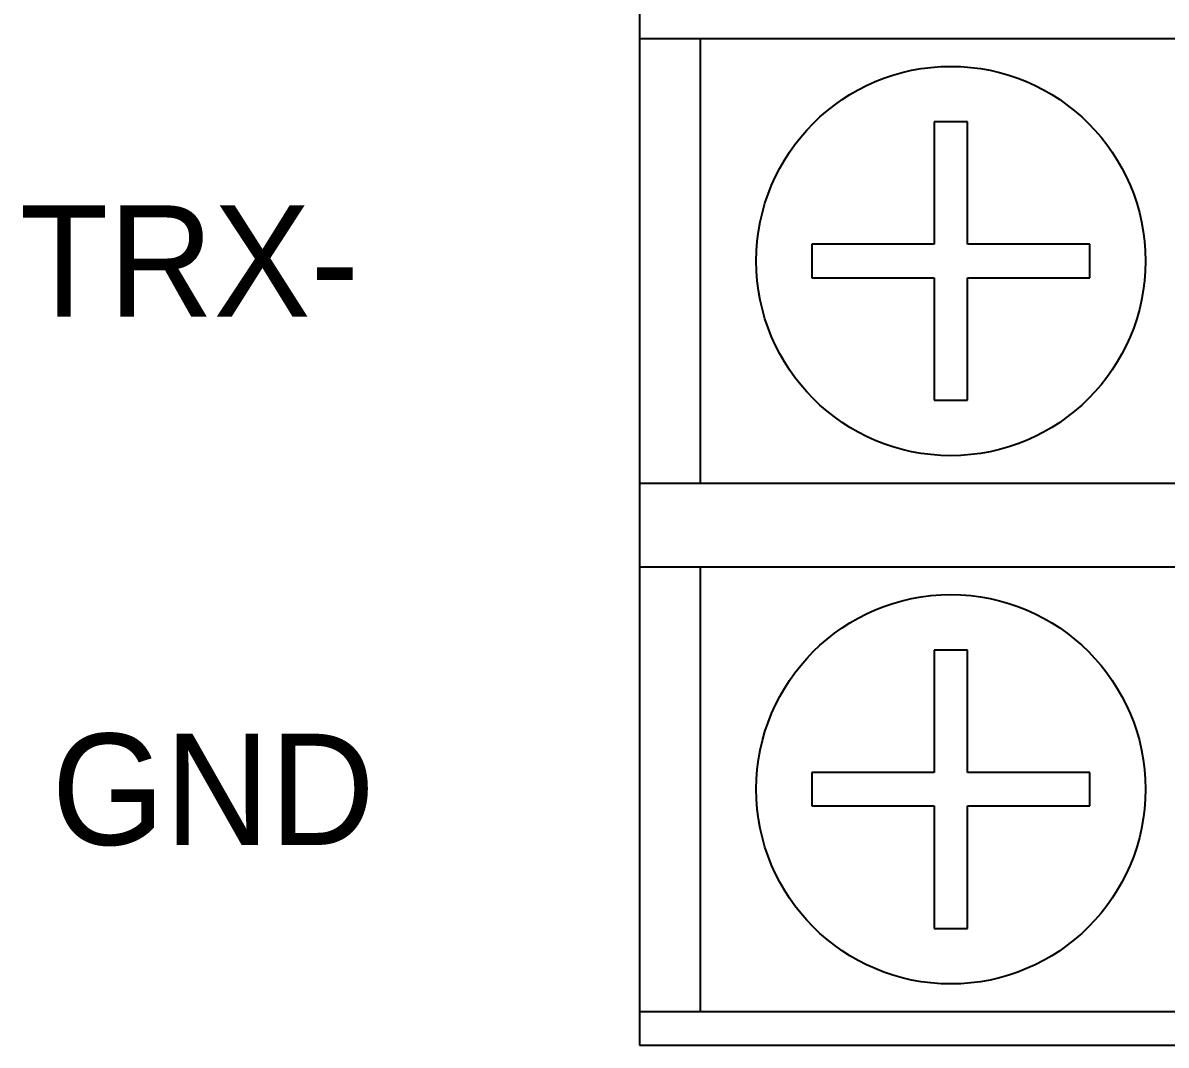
# Model space of a CAD drawing. Header units: millimetres. Extents: x 30232679 to 30326002, y -948068 to -920528.
# Drawn here: x 30316320.6 to 30316685.4, y -924793 to -924466.9 of the extents above; entities that cross this region are included whole.
import ezdxf

# ---------------------------------------------------------------- set-up
doc = ezdxf.new("R2010")
doc.units = ezdxf.units.MM
doc.header["$LTSCALE"] = 600
doc.header["$MEASUREMENT"] = 0
doc.layers.add('PARKING', color=7, linetype='CONTINUOUS')
doc.styles.add('돋움', font='Dotum.ttf')

msp = doc.modelspace()

# ---------------------------------------------------------------- linework, layer by layer
at = {"layer": 'PARKING', "linetype": 'Continuous'}
for p, q in [((30316517.33, -924292.69, 14196.36), (30316517.33, -924793, 14196.36)), ((30316517.33, -924471.88, 14196.36), (30316732.01, -924471.88, 14196.36)), ((30316536.85, -924613.81, 14196.36), (30316536.85, -924471.88, 14196.36)), ((30316611.36, -924498.49, 14196.36), (30316611.36, -924499.84, 14196.36)), ((30316611.58, -924498.49, 14196.36), (30316611.36, -924498.49, 14196.36)), ((30316611.81, -924498.49, 14196.36), (30316611.58, -924498.49, 14196.36)), ((30316612.03, -924498.49, 14196.36), (30316611.81, -924498.49, 14196.36)), ((30316612.25, -924498.49, 14196.36), (30316612.03, -924498.49, 14196.36)), ((30316612.47, -924498.49, 14196.36), (30316612.25, -924498.49, 14196.36)), ((30316612.69, -924498.49, 14196.36), (30316612.47, -924498.49, 14196.36)), ((30316612.92, -924498.49, 14196.36), (30316612.69, -924498.49, 14196.36)), ((30316613.14, -924498.49, 14196.36), (30316612.92, -924498.49, 14196.36)), ((30316613.36, -924498.49, 14196.36), (30316613.14, -924498.49, 14196.36)), ((30316613.58, -924498.49, 14196.36), (30316613.36, -924498.49, 14196.36)), ((30316613.8, -924498.49, 14196.36), (30316613.58, -924498.49, 14196.36)), ((30316614.02, -924498.49, 14196.36), (30316613.8, -924498.49, 14196.36)), ((30316614.25, -924498.49, 14196.36), (30316614.02, -924498.49, 14196.36)), ((30316614.47, -924498.49, 14196.36), (30316614.25, -924498.49, 14196.36)), ((30316614.69, -924498.49, 14196.36), (30316614.47, -924498.49, 14196.36)), ((30316614.91, -924498.49, 14196.36), (30316614.69, -924498.49, 14196.36)), ((30316615.13, -924498.49, 14196.36), (30316614.91, -924498.49, 14196.36)), ((30316615.35, -924498.49, 14196.36), (30316615.13, -924498.49, 14196.36)), ((30316615.58, -924498.49, 14196.36), (30316615.35, -924498.49, 14196.36)), ((30316615.8, -924498.49, 14196.36), (30316615.58, -924498.49, 14196.36)), ((30316616.02, -924498.49, 14196.36), (30316615.8, -924498.49, 14196.36)), ((30316616.24, -924498.49, 14196.36), (30316616.02, -924498.49, 14196.36)), ((30316616.46, -924498.49, 14196.36), (30316616.24, -924498.49, 14196.36)), ((30316616.69, -924498.49, 14196.36), (30316616.46, -924498.49, 14196.36)), ((30316616.91, -924498.49, 14196.36), (30316616.69, -924498.49, 14196.36)), ((30316617.13, -924498.49, 14196.36), (30316616.91, -924498.49, 14196.36)), ((30316617.35, -924498.49, 14196.36), (30316617.13, -924498.49, 14196.36)), ((30316617.57, -924498.49, 14196.36), (30316617.35, -924498.49, 14196.36)), ((30316617.8, -924498.49, 14196.36), (30316617.57, -924498.49, 14196.36)), ((30316618.02, -924498.49, 14196.36), (30316617.8, -924498.49, 14196.36)), ((30316618.24, -924498.49, 14196.36), (30316618.02, -924498.49, 14196.36)), ((30316618.46, -924498.49, 14196.36), (30316618.24, -924498.49, 14196.36)), ((30316618.68, -924498.49, 14196.36), (30316618.46, -924498.49, 14196.36)), ((30316618.9, -924498.49, 14196.36), (30316618.68, -924498.49, 14196.36)), ((30316619.13, -924498.49, 14196.36), (30316618.9, -924498.49, 14196.36)), ((30316619.35, -924498.49, 14196.36), (30316619.13, -924498.49, 14196.36)), ((30316619.57, -924498.49, 14196.36), (30316619.35, -924498.49, 14196.36)), ((30316619.79, -924498.49, 14196.36), (30316619.57, -924498.49, 14196.36)), ((30316620.01, -924498.49, 14196.36), (30316619.79, -924498.49, 14196.36)), ((30316620.23, -924498.49, 14196.36), (30316620.01, -924498.49, 14196.36)), ((30316620.46, -924498.49, 14196.36), (30316620.23, -924498.49, 14196.36)), ((30316620.68, -924498.49, 14196.36), (30316620.46, -924498.49, 14196.36)), ((30316620.9, -924498.49, 14196.36), (30316620.68, -924498.49, 14196.36)), ((30316621.12, -924498.49, 14196.36), (30316620.9, -924498.49, 14196.36)), ((30316621.34, -924498.49, 14196.36), (30316621.12, -924498.49, 14196.36)), ((30316621.57, -924498.49, 14196.36), (30316621.34, -924498.49, 14196.36)), ((30316621.79, -924498.49, 14196.36), (30316621.57, -924498.49, 14196.36)), ((30316622.01, -924498.49, 14196.36), (30316621.79, -924498.49, 14196.36)), ((30316622.01, -924499.79, 14196.36), (30316622.01, -924498.49, 14196.36)), ((30316611.36, -924499.84, 14196.36), (30316611.36, -924501.24, 14196.36)), ((30316611.36, -924501.24, 14196.36), (30316611.36, -924502.67, 14196.36)), ((30316611.36, -924502.67, 14196.36), (30316611.36, -924504.14, 14196.36)), ((30316622.01, -924501.13, 14196.36), (30316622.01, -924499.79, 14196.36)), ((30316622.01, -924502.5, 14196.36), (30316622.01, -924501.13, 14196.36)), ((30316622.01, -924503.92, 14196.36), (30316622.01, -924502.5, 14196.36)), ((30316611.36, -924504.14, 14196.36), (30316611.36, -924505.65, 14196.36)), ((30316611.36, -924505.65, 14196.36), (30316611.36, -924507.2, 14196.36)), ((30316622.01, -924505.37, 14196.36), (30316622.01, -924503.92, 14196.36)), ((30316622.01, -924506.84, 14196.36), (30316622.01, -924505.37, 14196.36)), ((30316611.36, -924507.2, 14196.36), (30316611.36, -924508.78, 14196.36)), ((30316611.36, -924508.78, 14196.36), (30316611.36, -924510.4, 14196.36)), ((30316622.01, -924508.35, 14196.36), (30316622.01, -924506.84, 14196.36)), ((30316622.01, -924509.89, 14196.36), (30316622.01, -924508.35, 14196.36)), ((30316622.01, -924511.46, 14196.36), (30316622.01, -924509.89, 14196.36)), ((30316611.36, -924510.4, 14196.36), (30316611.36, -924512.05, 14196.36)), ((30316611.36, -924512.05, 14196.36), (30316611.36, -924513.71, 14196.36)), ((30316611.36, -924513.71, 14196.36), (30316611.36, -924515.39, 14196.36)), ((30316622.01, -924513.05, 14196.36), (30316622.01, -924511.46, 14196.36)), ((30316622.01, -924514.67, 14196.36), (30316622.01, -924513.05, 14196.36)), ((30316611.36, -924515.39, 14196.36), (30316611.36, -924517.07, 14196.36)), ((30316611.36, -924517.07, 14196.36), (30316611.36, -924518.76, 14196.36)), ((30316622.01, -924516.31, 14196.36), (30316622.01, -924514.67, 14196.36)), ((30316622.01, -924517.98, 14196.36), (30316622.01, -924516.31, 14196.36)), ((30316611.36, -924518.76, 14196.36), (30316611.36, -924520.45, 14196.36)), ((30316611.36, -924520.45, 14196.36), (30316611.36, -924522.15, 14196.36)), ((30316622.01, -924519.67, 14196.36), (30316622.01, -924517.98, 14196.36)), ((30316622.01, -924521.38, 14196.36), (30316622.01, -924519.67, 14196.36)), ((30316611.36, -924522.15, 14196.36), (30316611.36, -924523.85, 14196.36)), ((30316611.36, -924523.85, 14196.36), (30316611.36, -924525.55, 14196.36)), ((30316622.01, -924523.12, 14196.36), (30316622.01, -924521.38, 14196.36)), ((30316622.01, -924524.88, 14196.36), (30316622.01, -924523.12, 14196.36)), ((30316622.01, -924526.65, 14196.36), (30316622.01, -924524.88, 14196.36)), ((30316611.36, -924525.55, 14196.36), (30316611.36, -924527.26, 14196.36)), ((30316611.36, -924527.26, 14196.36), (30316611.36, -924528.96, 14196.36)), ((30316622.01, -924528.45, 14196.36), (30316622.01, -924526.65, 14196.36)), ((30316622.01, -924530.26, 14196.36), (30316622.01, -924528.45, 14196.36)), ((30316611.36, -924528.96, 14196.36), (30316611.36, -924530.67, 14196.36)), ((30316611.36, -924530.67, 14196.36), (30316611.36, -924532.38, 14196.36)), ((30316622.01, -924532.07, 14196.36), (30316622.01, -924530.26, 14196.36)), ((30316622.01, -924533.89, 14196.36), (30316622.01, -924532.07, 14196.36)), ((30316611.36, -924532.38, 14196.36), (30316611.36, -924534.1, 14196.36)), ((30316611.36, -924534.1, 14196.36), (30316611.36, -924535.81, 14196.36)), ((30316611.36, -924535.81, 14196.36), (30316611.36, -924537.52, 14196.36)), ((30316622.01, -924535.7, 14196.36), (30316622.01, -924533.89, 14196.36)), ((30316622.01, -924537.52, 14196.36), (30316622.01, -924535.7, 14196.36)), ((30316573.63, -924537.52, 14196.36), (30316572.33, -924537.52, 14196.36)), ((30316572.33, -924537.52, 14196.36), (30316572.33, -924537.97, 14196.36)), ((30316572.33, -924537.97, 14196.36), (30316572.33, -924538.41, 14196.36)), ((30316572.33, -924538.41, 14196.36), (30316572.33, -924538.85, 14196.36)), ((30316572.33, -924538.85, 14196.36), (30316572.33, -924539.3, 14196.36)), ((30316572.33, -924539.3, 14196.36), (30316572.33, -924539.74, 14196.36)), ((30316574.97, -924537.52, 14196.36), (30316573.63, -924537.52, 14196.36)), ((30316576.34, -924537.52, 14196.36), (30316574.97, -924537.52, 14196.36)), ((30316577.76, -924537.52, 14196.36), (30316576.34, -924537.52, 14196.36)), ((30316579.21, -924537.52, 14196.36), (30316577.76, -924537.52, 14196.36)), ((30316580.68, -924537.52, 14196.36), (30316579.21, -924537.52, 14196.36)), ((30316582.19, -924537.52, 14196.36), (30316580.68, -924537.52, 14196.36)), ((30316583.73, -924537.52, 14196.36), (30316582.19, -924537.52, 14196.36)), ((30316585.3, -924537.52, 14196.36), (30316583.73, -924537.52, 14196.36)), ((30316586.89, -924537.52, 14196.36), (30316585.3, -924537.52, 14196.36)), ((30316588.51, -924537.52, 14196.36), (30316586.89, -924537.52, 14196.36)), ((30316590.15, -924537.52, 14196.36), (30316588.51, -924537.52, 14196.36)), ((30316591.82, -924537.52, 14196.36), (30316590.15, -924537.52, 14196.36)), ((30316593.51, -924537.52, 14196.36), (30316591.82, -924537.52, 14196.36)), ((30316595.23, -924537.52, 14196.36), (30316593.51, -924537.52, 14196.36)), ((30316596.96, -924537.52, 14196.36), (30316595.23, -924537.52, 14196.36)), ((30316598.72, -924537.52, 14196.36), (30316596.96, -924537.52, 14196.36)), ((30316600.49, -924537.52, 14196.36), (30316598.72, -924537.52, 14196.36)), ((30316602.29, -924537.52, 14196.36), (30316600.49, -924537.52, 14196.36)), ((30316604.1, -924537.52, 14196.36), (30316602.29, -924537.52, 14196.36)), ((30316605.91, -924537.52, 14196.36), (30316604.1, -924537.52, 14196.36)), ((30316607.73, -924537.52, 14196.36), (30316605.91, -924537.52, 14196.36)), ((30316609.54, -924537.52, 14196.36), (30316607.73, -924537.52, 14196.36)), ((30316611.36, -924537.52, 14196.36), (30316609.54, -924537.52, 14196.36)), ((30316623.72, -924537.52, 14196.36), (30316622.01, -924537.52, 14196.36)), ((30316625.44, -924537.52, 14196.36), (30316623.72, -924537.52, 14196.36)), ((30316627.15, -924537.52, 14196.36), (30316625.44, -924537.52, 14196.36)), ((30316628.86, -924537.52, 14196.36), (30316627.15, -924537.52, 14196.36)), ((30316630.57, -924537.52, 14196.36), (30316628.86, -924537.52, 14196.36)), ((30316632.27, -924537.52, 14196.36), (30316630.57, -924537.52, 14196.36)), ((30316633.98, -924537.52, 14196.36), (30316632.27, -924537.52, 14196.36)), ((30316635.68, -924537.52, 14196.36), (30316633.98, -924537.52, 14196.36)), ((30316637.38, -924537.52, 14196.36), (30316635.68, -924537.52, 14196.36)), ((30316639.08, -924537.52, 14196.36), (30316637.38, -924537.52, 14196.36)), ((30316640.77, -924537.52, 14196.36), (30316639.08, -924537.52, 14196.36)), ((30316642.46, -924537.52, 14196.36), (30316640.77, -924537.52, 14196.36)), ((30316644.15, -924537.52, 14196.36), (30316642.46, -924537.52, 14196.36)), ((30316645.82, -924537.52, 14196.36), (30316644.15, -924537.52, 14196.36)), ((30316647.48, -924537.52, 14196.36), (30316645.82, -924537.52, 14196.36)), ((30316649.13, -924537.52, 14196.36), (30316647.48, -924537.52, 14196.36)), ((30316650.75, -924537.52, 14196.36), (30316649.13, -924537.52, 14196.36)), ((30316652.33, -924537.52, 14196.36), (30316650.75, -924537.52, 14196.36)), ((30316653.88, -924537.52, 14196.36), (30316652.33, -924537.52, 14196.36)), ((30316655.39, -924537.52, 14196.36), (30316653.88, -924537.52, 14196.36)), ((30316656.86, -924537.52, 14196.36), (30316655.39, -924537.52, 14196.36)), ((30316658.3, -924537.52, 14196.36), (30316656.86, -924537.52, 14196.36)), ((30316659.69, -924537.52, 14196.36), (30316658.3, -924537.52, 14196.36)), ((30316661.04, -924537.52, 14196.36), (30316659.69, -924537.52, 14196.36)), ((30316661.04, -924537.97, 14196.36), (30316661.04, -924537.52, 14196.36)), ((30316661.04, -924538.41, 14196.36), (30316661.04, -924537.97, 14196.36)), ((30316661.04, -924538.85, 14196.36), (30316661.04, -924538.41, 14196.36)), ((30316661.04, -924539.3, 14196.36), (30316661.04, -924538.85, 14196.36)), ((30316661.04, -924539.74, 14196.36), (30316661.04, -924539.3, 14196.36)), ((30316572.33, -924539.74, 14196.36), (30316572.33, -924540.18, 14196.36)), ((30316572.33, -924540.18, 14196.36), (30316572.33, -924540.63, 14196.36)), ((30316572.33, -924540.63, 14196.36), (30316572.33, -924541.07, 14196.36)), ((30316572.33, -924541.07, 14196.36), (30316572.33, -924541.51, 14196.36)), ((30316572.33, -924541.51, 14196.36), (30316572.33, -924541.96, 14196.36)), ((30316572.33, -924541.96, 14196.36), (30316572.33, -924542.4, 14196.36)), ((30316572.33, -924542.4, 14196.36), (30316572.33, -924542.85, 14196.36)), ((30316572.33, -924542.85, 14196.36), (30316572.33, -924543.29, 14196.36)), ((30316661.04, -924540.18, 14196.36), (30316661.04, -924539.74, 14196.36)), ((30316661.04, -924540.63, 14196.36), (30316661.04, -924540.18, 14196.36)), ((30316661.04, -924541.07, 14196.36), (30316661.04, -924540.63, 14196.36)), ((30316661.04, -924541.51, 14196.36), (30316661.04, -924541.07, 14196.36)), ((30316661.04, -924541.96, 14196.36), (30316661.04, -924541.51, 14196.36)), ((30316661.04, -924542.4, 14196.36), (30316661.04, -924541.96, 14196.36)), ((30316661.04, -924542.85, 14196.36), (30316661.04, -924542.4, 14196.36)), ((30316661.04, -924543.29, 14196.36), (30316661.04, -924542.85, 14196.36)), ((30316572.33, -924543.29, 14196.36), (30316572.33, -924543.73, 14196.36)), ((30316572.33, -924543.73, 14196.36), (30316572.33, -924544.18, 14196.36)), ((30316572.33, -924544.18, 14196.36), (30316572.33, -924544.62, 14196.36)), ((30316572.33, -924544.62, 14196.36), (30316572.33, -924545.06, 14196.36)), ((30316572.33, -924545.06, 14196.36), (30316572.33, -924545.51, 14196.36)), ((30316572.33, -924545.51, 14196.36), (30316572.33, -924545.95, 14196.36)), ((30316572.33, -924545.95, 14196.36), (30316572.33, -924546.39, 14196.36)), ((30316572.33, -924546.39, 14196.36), (30316572.33, -924546.84, 14196.36)), ((30316572.33, -924546.84, 14196.36), (30316572.33, -924547.28, 14196.36)), ((30316661.04, -924543.73, 14196.36), (30316661.04, -924543.29, 14196.36)), ((30316661.04, -924544.18, 14196.36), (30316661.04, -924543.73, 14196.36)), ((30316661.04, -924544.62, 14196.36), (30316661.04, -924544.18, 14196.36)), ((30316661.04, -924545.06, 14196.36), (30316661.04, -924544.62, 14196.36)), ((30316661.04, -924545.51, 14196.36), (30316661.04, -924545.06, 14196.36)), ((30316661.04, -924545.95, 14196.36), (30316661.04, -924545.51, 14196.36)), ((30316661.04, -924546.39, 14196.36), (30316661.04, -924545.95, 14196.36)), ((30316661.04, -924546.84, 14196.36), (30316661.04, -924546.39, 14196.36)), ((30316661.04, -924547.28, 14196.36), (30316661.04, -924546.84, 14196.36)), ((30316572.33, -924547.28, 14196.36), (30316572.33, -924547.72, 14196.36)), ((30316572.33, -924547.72, 14196.36), (30316572.33, -924548.17, 14196.36)), ((30316572.33, -924548.17, 14196.36), (30316573.68, -924548.17, 14196.36)), ((30316573.68, -924548.17, 14196.36), (30316575.08, -924548.17, 14196.36)), ((30316575.08, -924548.17, 14196.36), (30316576.51, -924548.17, 14196.36)), ((30316576.51, -924548.17, 14196.36), (30316577.98, -924548.17, 14196.36)), ((30316577.98, -924548.17, 14196.36), (30316579.49, -924548.17, 14196.36)), ((30316579.49, -924548.17, 14196.36), (30316581.04, -924548.17, 14196.36)), ((30316581.04, -924548.17, 14196.36), (30316582.62, -924548.17, 14196.36)), ((30316582.62, -924548.17, 14196.36), (30316584.24, -924548.17, 14196.36)), ((30316584.24, -924548.17, 14196.36), (30316585.89, -924548.17, 14196.36)), ((30316585.89, -924548.17, 14196.36), (30316587.55, -924548.17, 14196.36)), ((30316587.55, -924548.17, 14196.36), (30316589.23, -924548.17, 14196.36)), ((30316589.23, -924548.17, 14196.36), (30316590.91, -924548.17, 14196.36)), ((30316590.91, -924548.17, 14196.36), (30316592.6, -924548.17, 14196.36)), ((30316592.6, -924548.17, 14196.36), (30316594.3, -924548.17, 14196.36)), ((30316594.3, -924548.17, 14196.36), (30316595.99, -924548.17, 14196.36)), ((30316595.99, -924548.17, 14196.36), (30316597.69, -924548.17, 14196.36)), ((30316597.69, -924548.17, 14196.36), (30316599.39, -924548.17, 14196.36)), ((30316599.39, -924548.17, 14196.36), (30316601.1, -924548.17, 14196.36)), ((30316601.1, -924548.17, 14196.36), (30316602.8, -924548.17, 14196.36)), ((30316602.8, -924548.17, 14196.36), (30316604.51, -924548.17, 14196.36)), ((30316604.51, -924548.17, 14196.36), (30316606.22, -924548.17, 14196.36)), ((30316606.22, -924548.17, 14196.36), (30316607.94, -924548.17, 14196.36)), ((30316607.94, -924548.17, 14196.36), (30316609.65, -924548.17, 14196.36)), ((30316609.65, -924548.17, 14196.36), (30316611.36, -924548.17, 14196.36)), ((30316611.36, -924548.17, 14196.36), (30316611.36, -924549.99, 14196.36)), ((30316611.36, -924549.99, 14196.36), (30316611.36, -924551.8, 14196.36)), ((30316622.01, -924548.17, 14196.36), (30316623.83, -924548.17, 14196.36)), ((30316622.01, -924549.88, 14196.36), (30316622.01, -924548.17, 14196.36)), ((30316622.01, -924551.6, 14196.36), (30316622.01, -924549.88, 14196.36)), ((30316623.83, -924548.17, 14196.36), (30316625.64, -924548.17, 14196.36)), ((30316625.64, -924548.17, 14196.36), (30316627.46, -924548.17, 14196.36)), ((30316627.46, -924548.17, 14196.36), (30316629.28, -924548.17, 14196.36)), ((30316629.28, -924548.17, 14196.36), (30316631.09, -924548.17, 14196.36)), ((30316631.09, -924548.17, 14196.36), (30316632.88, -924548.17, 14196.36)), ((30316632.88, -924548.17, 14196.36), (30316634.66, -924548.17, 14196.36)), ((30316634.66, -924548.17, 14196.36), (30316636.41, -924548.17, 14196.36)), ((30316636.41, -924548.17, 14196.36), (30316638.15, -924548.17, 14196.36)), ((30316638.15, -924548.17, 14196.36), (30316639.86, -924548.17, 14196.36)), ((30316639.86, -924548.17, 14196.36), (30316641.55, -924548.17, 14196.36)), ((30316641.55, -924548.17, 14196.36), (30316643.22, -924548.17, 14196.36)), ((30316643.22, -924548.17, 14196.36), (30316644.86, -924548.17, 14196.36)), ((30316644.86, -924548.17, 14196.36), (30316646.48, -924548.17, 14196.36)), ((30316646.48, -924548.17, 14196.36), (30316648.08, -924548.17, 14196.36)), ((30316648.08, -924548.17, 14196.36), (30316649.64, -924548.17, 14196.36)), ((30316649.64, -924548.17, 14196.36), (30316651.18, -924548.17, 14196.36)), ((30316651.18, -924548.17, 14196.36), (30316652.69, -924548.17, 14196.36)), ((30316652.69, -924548.17, 14196.36), (30316654.17, -924548.17, 14196.36)), ((30316654.17, -924548.17, 14196.36), (30316655.61, -924548.17, 14196.36)), ((30316655.61, -924548.17, 14196.36), (30316657.03, -924548.17, 14196.36)), ((30316657.03, -924548.17, 14196.36), (30316658.4, -924548.17, 14196.36)), ((30316658.4, -924548.17, 14196.36), (30316659.74, -924548.17, 14196.36)), ((30316659.74, -924548.17, 14196.36), (30316661.04, -924548.17, 14196.36)), ((30316661.04, -924547.72, 14196.36), (30316661.04, -924547.28, 14196.36)), ((30316661.04, -924548.17, 14196.36), (30316661.04, -924547.72, 14196.36)), ((30316611.36, -924551.8, 14196.36), (30316611.36, -924553.62, 14196.36)), ((30316611.36, -924553.62, 14196.36), (30316611.36, -924555.43, 14196.36)), ((30316622.01, -924553.31, 14196.36), (30316622.01, -924551.6, 14196.36)), ((30316622.01, -924555.02, 14196.36), (30316622.01, -924553.31, 14196.36)), ((30316611.36, -924555.43, 14196.36), (30316611.36, -924557.24, 14196.36)), ((30316611.36, -924557.24, 14196.36), (30316611.36, -924559.04, 14196.36)), ((30316622.01, -924556.73, 14196.36), (30316622.01, -924555.02, 14196.36)), ((30316622.01, -924558.43, 14196.36), (30316622.01, -924556.73, 14196.36)), ((30316611.36, -924559.04, 14196.36), (30316611.36, -924560.81, 14196.36)), ((30316611.36, -924560.81, 14196.36), (30316611.36, -924562.57, 14196.36)), ((30316622.01, -924560.14, 14196.36), (30316622.01, -924558.43, 14196.36)), ((30316622.01, -924561.84, 14196.36), (30316622.01, -924560.14, 14196.36)), ((30316611.36, -924562.57, 14196.36), (30316611.36, -924564.31, 14196.36)), ((30316611.36, -924564.31, 14196.36), (30316611.36, -924566.02, 14196.36)), ((30316622.01, -924563.54, 14196.36), (30316622.01, -924561.84, 14196.36)), ((30316622.01, -924565.24, 14196.36), (30316622.01, -924563.54, 14196.36)), ((30316611.36, -924566.02, 14196.36), (30316611.36, -924567.71, 14196.36)), ((30316611.36, -924567.71, 14196.36), (30316611.36, -924569.38, 14196.36)), ((30316622.01, -924566.93, 14196.36), (30316622.01, -924565.24, 14196.36)), ((30316622.01, -924568.62, 14196.36), (30316622.01, -924566.93, 14196.36)), ((30316622.01, -924570.31, 14196.36), (30316622.01, -924568.62, 14196.36)), ((30316611.36, -924569.38, 14196.36), (30316611.36, -924571.02, 14196.36)), ((30316611.36, -924571.02, 14196.36), (30316611.36, -924572.64, 14196.36)), ((30316622.01, -924571.98, 14196.36), (30316622.01, -924570.31, 14196.36)), ((30316622.01, -924573.64, 14196.36), (30316622.01, -924571.98, 14196.36)), ((30316611.36, -924572.64, 14196.36), (30316611.36, -924574.24, 14196.36)), ((30316611.36, -924574.24, 14196.36), (30316611.36, -924575.8, 14196.36)), ((30316611.36, -924575.8, 14196.36), (30316611.36, -924577.34, 14196.36)), ((30316622.01, -924575.29, 14196.36), (30316622.01, -924573.64, 14196.36)), ((30316622.01, -924576.91, 14196.36), (30316622.01, -924575.29, 14196.36)), ((30316611.36, -924577.34, 14196.36), (30316611.36, -924578.85, 14196.36)), ((30316611.36, -924578.85, 14196.36), (30316611.36, -924580.33, 14196.36)), ((30316622.01, -924578.49, 14196.36), (30316622.01, -924576.91, 14196.36)), ((30316622.01, -924580.04, 14196.36), (30316622.01, -924578.49, 14196.36)), ((30316611.36, -924580.33, 14196.36), (30316611.36, -924581.77, 14196.36)), ((30316611.36, -924581.77, 14196.36), (30316611.36, -924583.19, 14196.36)), ((30316611.36, -924583.19, 14196.36), (30316611.36, -924584.56, 14196.36)), ((30316622.01, -924581.55, 14196.36), (30316622.01, -924580.04, 14196.36)), ((30316622.01, -924583.02, 14196.36), (30316622.01, -924581.55, 14196.36)), ((30316622.01, -924584.45, 14196.36), (30316622.01, -924583.02, 14196.36)), ((30316611.36, -924584.56, 14196.36), (30316611.36, -924585.9, 14196.36)), ((30316611.36, -924585.9, 14196.36), (30316611.36, -924587.2, 14196.36)), ((30316622.01, -924585.85, 14196.36), (30316622.01, -924584.45, 14196.36)), ((30316622.01, -924587.2, 14196.36), (30316622.01, -924585.85, 14196.36)), ((30316611.36, -924587.2, 14196.36), (30316611.81, -924587.2, 14196.36)), ((30316611.81, -924587.2, 14196.36), (30316612.25, -924587.2, 14196.36)), ((30316612.25, -924587.2, 14196.36), (30316612.69, -924587.2, 14196.36)), ((30316612.69, -924587.2, 14196.36), (30316613.14, -924587.2, 14196.36)), ((30316613.14, -924587.2, 14196.36), (30316613.58, -924587.2, 14196.36)), ((30316613.58, -924587.2, 14196.36), (30316614.02, -924587.2, 14196.36)), ((30316614.02, -924587.2, 14196.36), (30316614.47, -924587.2, 14196.36)), ((30316614.47, -924587.2, 14196.36), (30316614.91, -924587.2, 14196.36)), ((30316614.91, -924587.2, 14196.36), (30316615.35, -924587.2, 14196.36)), ((30316615.35, -924587.2, 14196.36), (30316615.8, -924587.2, 14196.36)), ((30316615.8, -924587.2, 14196.36), (30316616.24, -924587.2, 14196.36)), ((30316616.24, -924587.2, 14196.36), (30316616.69, -924587.2, 14196.36)), ((30316616.69, -924587.2, 14196.36), (30316617.13, -924587.2, 14196.36)), ((30316617.13, -924587.2, 14196.36), (30316617.57, -924587.2, 14196.36)), ((30316617.57, -924587.2, 14196.36), (30316618.02, -924587.2, 14196.36)), ((30316618.02, -924587.2, 14196.36), (30316618.46, -924587.2, 14196.36)), ((30316618.46, -924587.2, 14196.36), (30316618.9, -924587.2, 14196.36)), ((30316618.9, -924587.2, 14196.36), (30316619.35, -924587.2, 14196.36)), ((30316619.35, -924587.2, 14196.36), (30316619.79, -924587.2, 14196.36)), ((30316619.79, -924587.2, 14196.36), (30316620.23, -924587.2, 14196.36)), ((30316620.23, -924587.2, 14196.36), (30316620.68, -924587.2, 14196.36)), ((30316620.68, -924587.2, 14196.36), (30316621.12, -924587.2, 14196.36)), ((30316621.12, -924587.2, 14196.36), (30316621.57, -924587.2, 14196.36)), ((30316621.57, -924587.2, 14196.36), (30316622.01, -924587.2, 14196.36)), ((30316732.01, -924613.81, 14196.36), (30316517.33, -924613.81, 14196.36)), ((30316517.33, -924640.43, 14196.36), (30316732.01, -924640.43, 14196.36)), ((30316536.85, -924782.36, 14196.36), (30316536.85, -924640.43, 14196.36)), ((30316611.36, -924667.04, 14196.36), (30316611.36, -924668.39, 14196.36)), ((30316611.58, -924667.04, 14196.36), (30316611.36, -924667.04, 14196.36)), ((30316611.81, -924667.04, 14196.36), (30316611.58, -924667.04, 14196.36)), ((30316612.03, -924667.04, 14196.36), (30316611.81, -924667.04, 14196.36)), ((30316612.25, -924667.04, 14196.36), (30316612.03, -924667.04, 14196.36)), ((30316612.47, -924667.04, 14196.36), (30316612.25, -924667.04, 14196.36)), ((30316612.69, -924667.04, 14196.36), (30316612.47, -924667.04, 14196.36)), ((30316612.92, -924667.04, 14196.36), (30316612.69, -924667.04, 14196.36)), ((30316613.14, -924667.04, 14196.36), (30316612.92, -924667.04, 14196.36)), ((30316613.36, -924667.04, 14196.36), (30316613.14, -924667.04, 14196.36)), ((30316613.58, -924667.04, 14196.36), (30316613.36, -924667.04, 14196.36)), ((30316613.8, -924667.04, 14196.36), (30316613.58, -924667.04, 14196.36)), ((30316614.02, -924667.04, 14196.36), (30316613.8, -924667.04, 14196.36)), ((30316614.25, -924667.04, 14196.36), (30316614.02, -924667.04, 14196.36)), ((30316614.47, -924667.04, 14196.36), (30316614.25, -924667.04, 14196.36)), ((30316614.69, -924667.04, 14196.36), (30316614.47, -924667.04, 14196.36)), ((30316614.91, -924667.04, 14196.36), (30316614.69, -924667.04, 14196.36)), ((30316615.13, -924667.04, 14196.36), (30316614.91, -924667.04, 14196.36)), ((30316615.35, -924667.04, 14196.36), (30316615.13, -924667.04, 14196.36)), ((30316615.58, -924667.04, 14196.36), (30316615.35, -924667.04, 14196.36)), ((30316615.8, -924667.04, 14196.36), (30316615.58, -924667.04, 14196.36)), ((30316616.02, -924667.04, 14196.36), (30316615.8, -924667.04, 14196.36)), ((30316616.24, -924667.04, 14196.36), (30316616.02, -924667.04, 14196.36)), ((30316616.46, -924667.04, 14196.36), (30316616.24, -924667.04, 14196.36)), ((30316616.69, -924667.04, 14196.36), (30316616.46, -924667.04, 14196.36)), ((30316616.91, -924667.04, 14196.36), (30316616.69, -924667.04, 14196.36)), ((30316617.13, -924667.04, 14196.36), (30316616.91, -924667.04, 14196.36)), ((30316617.35, -924667.04, 14196.36), (30316617.13, -924667.04, 14196.36)), ((30316617.57, -924667.04, 14196.36), (30316617.35, -924667.04, 14196.36)), ((30316617.8, -924667.04, 14196.36), (30316617.57, -924667.04, 14196.36)), ((30316618.02, -924667.04, 14196.36), (30316617.8, -924667.04, 14196.36)), ((30316618.24, -924667.04, 14196.36), (30316618.02, -924667.04, 14196.36)), ((30316618.46, -924667.04, 14196.36), (30316618.24, -924667.04, 14196.36)), ((30316618.68, -924667.04, 14196.36), (30316618.46, -924667.04, 14196.36)), ((30316618.9, -924667.04, 14196.36), (30316618.68, -924667.04, 14196.36)), ((30316619.13, -924667.04, 14196.36), (30316618.9, -924667.04, 14196.36)), ((30316619.35, -924667.04, 14196.36), (30316619.13, -924667.04, 14196.36)), ((30316619.57, -924667.04, 14196.36), (30316619.35, -924667.04, 14196.36)), ((30316619.79, -924667.04, 14196.36), (30316619.57, -924667.04, 14196.36)), ((30316620.01, -924667.04, 14196.36), (30316619.79, -924667.04, 14196.36)), ((30316620.23, -924667.04, 14196.36), (30316620.01, -924667.04, 14196.36)), ((30316620.46, -924667.04, 14196.36), (30316620.23, -924667.04, 14196.36)), ((30316620.68, -924667.04, 14196.36), (30316620.46, -924667.04, 14196.36)), ((30316620.9, -924667.04, 14196.36), (30316620.68, -924667.04, 14196.36)), ((30316621.12, -924667.04, 14196.36), (30316620.9, -924667.04, 14196.36)), ((30316621.34, -924667.04, 14196.36), (30316621.12, -924667.04, 14196.36)), ((30316621.57, -924667.04, 14196.36), (30316621.34, -924667.04, 14196.36)), ((30316621.79, -924667.04, 14196.36), (30316621.57, -924667.04, 14196.36)), ((30316622.01, -924667.04, 14196.36), (30316621.79, -924667.04, 14196.36)), ((30316622.01, -924668.34, 14196.36), (30316622.01, -924667.04, 14196.36)), ((30316611.36, -924668.39, 14196.36), (30316611.36, -924669.78, 14196.36)), ((30316611.36, -924669.78, 14196.36), (30316611.36, -924671.22, 14196.36)), ((30316622.01, -924669.67, 14196.36), (30316622.01, -924668.34, 14196.36)), ((30316622.01, -924671.05, 14196.36), (30316622.01, -924669.67, 14196.36)), ((30316611.36, -924671.22, 14196.36), (30316611.36, -924672.69, 14196.36)), ((30316611.36, -924672.69, 14196.36), (30316611.36, -924674.2, 14196.36)), ((30316611.36, -924674.2, 14196.36), (30316611.36, -924675.74, 14196.36)), ((30316622.01, -924672.46, 14196.36), (30316622.01, -924671.05, 14196.36)), ((30316622.01, -924673.91, 14196.36), (30316622.01, -924672.46, 14196.36)), ((30316622.01, -924675.39, 14196.36), (30316622.01, -924673.91, 14196.36)), ((30316611.36, -924675.74, 14196.36), (30316611.36, -924677.33, 14196.36)), ((30316611.36, -924677.33, 14196.36), (30316611.36, -924678.95, 14196.36)), ((30316622.01, -924676.9, 14196.36), (30316622.01, -924675.39, 14196.36)), ((30316622.01, -924678.44, 14196.36), (30316622.01, -924676.9, 14196.36)), ((30316611.36, -924678.95, 14196.36), (30316611.36, -924680.59, 14196.36)), ((30316611.36, -924680.59, 14196.36), (30316611.36, -924682.26, 14196.36)), ((30316622.01, -924680, 14196.36), (30316622.01, -924678.44, 14196.36)), ((30316622.01, -924681.6, 14196.36), (30316622.01, -924680, 14196.36)), ((30316622.01, -924683.21, 14196.36), (30316622.01, -924681.6, 14196.36)), ((30316611.36, -924682.26, 14196.36), (30316611.36, -924683.93, 14196.36)), ((30316611.36, -924683.93, 14196.36), (30316611.36, -924685.62, 14196.36)), ((30316622.01, -924684.86, 14196.36), (30316622.01, -924683.21, 14196.36)), ((30316622.01, -924686.53, 14196.36), (30316622.01, -924684.86, 14196.36)), ((30316611.36, -924685.62, 14196.36), (30316611.36, -924687.31, 14196.36)), ((30316611.36, -924687.31, 14196.36), (30316611.36, -924689, 14196.36)), ((30316611.36, -924689, 14196.36), (30316611.36, -924690.7, 14196.36)), ((30316622.01, -924688.22, 14196.36), (30316622.01, -924686.53, 14196.36)), ((30316622.01, -924689.93, 14196.36), (30316622.01, -924688.22, 14196.36)), ((30316611.36, -924690.7, 14196.36), (30316611.36, -924692.4, 14196.36)), ((30316611.36, -924692.4, 14196.36), (30316611.36, -924694.1, 14196.36)), ((30316622.01, -924691.67, 14196.36), (30316622.01, -924689.93, 14196.36)), ((30316622.01, -924693.42, 14196.36), (30316622.01, -924691.67, 14196.36)), ((30316611.36, -924694.1, 14196.36), (30316611.36, -924695.8, 14196.36)), ((30316611.36, -924695.8, 14196.36), (30316611.36, -924697.51, 14196.36)), ((30316622.01, -924695.2, 14196.36), (30316622.01, -924693.42, 14196.36)), ((30316622.01, -924696.99, 14196.36), (30316622.01, -924695.2, 14196.36)), ((30316611.36, -924697.51, 14196.36), (30316611.36, -924699.22, 14196.36)), ((30316611.36, -924699.22, 14196.36), (30316611.36, -924700.93, 14196.36)), ((30316622.01, -924698.8, 14196.36), (30316622.01, -924696.99, 14196.36)), ((30316622.01, -924700.62, 14196.36), (30316622.01, -924698.8, 14196.36)), ((30316611.36, -924700.93, 14196.36), (30316611.36, -924702.64, 14196.36)), ((30316611.36, -924702.64, 14196.36), (30316611.36, -924704.36, 14196.36)), ((30316622.01, -924702.43, 14196.36), (30316622.01, -924700.62, 14196.36)), ((30316622.01, -924704.25, 14196.36), (30316622.01, -924702.43, 14196.36)), ((30316573.63, -924706.07, 14196.36), (30316572.33, -924706.07, 14196.36)), ((30316572.33, -924706.07, 14196.36), (30316572.33, -924706.51, 14196.36)), ((30316572.33, -924706.51, 14196.36), (30316572.33, -924706.96, 14196.36)), ((30316572.33, -924706.96, 14196.36), (30316572.33, -924707.4, 14196.36)), ((30316574.97, -924706.07, 14196.36), (30316573.63, -924706.07, 14196.36)), ((30316576.34, -924706.07, 14196.36), (30316574.97, -924706.07, 14196.36)), ((30316577.76, -924706.07, 14196.36), (30316576.34, -924706.07, 14196.36)), ((30316579.21, -924706.07, 14196.36), (30316577.76, -924706.07, 14196.36)), ((30316580.68, -924706.07, 14196.36), (30316579.21, -924706.07, 14196.36)), ((30316582.19, -924706.07, 14196.36), (30316580.68, -924706.07, 14196.36)), ((30316583.73, -924706.07, 14196.36), (30316582.19, -924706.07, 14196.36)), ((30316585.3, -924706.07, 14196.36), (30316583.73, -924706.07, 14196.36)), ((30316586.89, -924706.07, 14196.36), (30316585.3, -924706.07, 14196.36)), ((30316588.51, -924706.07, 14196.36), (30316586.89, -924706.07, 14196.36)), ((30316590.15, -924706.07, 14196.36), (30316588.51, -924706.07, 14196.36)), ((30316591.82, -924706.07, 14196.36), (30316590.15, -924706.07, 14196.36)), ((30316593.51, -924706.07, 14196.36), (30316591.82, -924706.07, 14196.36)), ((30316595.23, -924706.07, 14196.36), (30316593.51, -924706.07, 14196.36)), ((30316596.96, -924706.07, 14196.36), (30316595.23, -924706.07, 14196.36)), ((30316598.72, -924706.07, 14196.36), (30316596.96, -924706.07, 14196.36)), ((30316600.49, -924706.07, 14196.36), (30316598.72, -924706.07, 14196.36)), ((30316602.29, -924706.07, 14196.36), (30316600.49, -924706.07, 14196.36)), ((30316604.1, -924706.07, 14196.36), (30316602.29, -924706.07, 14196.36)), ((30316605.91, -924706.07, 14196.36), (30316604.1, -924706.07, 14196.36)), ((30316607.73, -924706.07, 14196.36), (30316605.91, -924706.07, 14196.36)), ((30316609.54, -924706.07, 14196.36), (30316607.73, -924706.07, 14196.36)), ((30316611.36, -924706.07, 14196.36), (30316609.54, -924706.07, 14196.36)), ((30316611.36, -924704.36, 14196.36), (30316611.36, -924706.07, 14196.36)), ((30316622.01, -924706.07, 14196.36), (30316622.01, -924704.25, 14196.36)), ((30316623.72, -924706.07, 14196.36), (30316622.01, -924706.07, 14196.36)), ((30316625.44, -924706.07, 14196.36), (30316623.72, -924706.07, 14196.36)), ((30316627.15, -924706.07, 14196.36), (30316625.44, -924706.07, 14196.36)), ((30316628.86, -924706.07, 14196.36), (30316627.15, -924706.07, 14196.36)), ((30316630.57, -924706.07, 14196.36), (30316628.86, -924706.07, 14196.36)), ((30316632.27, -924706.07, 14196.36), (30316630.57, -924706.07, 14196.36)), ((30316633.98, -924706.07, 14196.36), (30316632.27, -924706.07, 14196.36)), ((30316635.68, -924706.07, 14196.36), (30316633.98, -924706.07, 14196.36)), ((30316637.38, -924706.07, 14196.36), (30316635.68, -924706.07, 14196.36)), ((30316639.08, -924706.07, 14196.36), (30316637.38, -924706.07, 14196.36)), ((30316640.77, -924706.07, 14196.36), (30316639.08, -924706.07, 14196.36)), ((30316642.46, -924706.07, 14196.36), (30316640.77, -924706.07, 14196.36)), ((30316644.15, -924706.07, 14196.36), (30316642.46, -924706.07, 14196.36)), ((30316645.82, -924706.07, 14196.36), (30316644.15, -924706.07, 14196.36)), ((30316647.48, -924706.07, 14196.36), (30316645.82, -924706.07, 14196.36)), ((30316649.13, -924706.07, 14196.36), (30316647.48, -924706.07, 14196.36)), ((30316650.75, -924706.07, 14196.36), (30316649.13, -924706.07, 14196.36)), ((30316652.33, -924706.07, 14196.36), (30316650.75, -924706.07, 14196.36)), ((30316653.88, -924706.07, 14196.36), (30316652.33, -924706.07, 14196.36)), ((30316655.39, -924706.07, 14196.36), (30316653.88, -924706.07, 14196.36)), ((30316656.86, -924706.07, 14196.36), (30316655.39, -924706.07, 14196.36)), ((30316658.3, -924706.07, 14196.36), (30316656.86, -924706.07, 14196.36)), ((30316659.69, -924706.07, 14196.36), (30316658.3, -924706.07, 14196.36)), ((30316661.04, -924706.07, 14196.36), (30316659.69, -924706.07, 14196.36)), ((30316661.04, -924706.51, 14196.36), (30316661.04, -924706.07, 14196.36)), ((30316661.04, -924706.96, 14196.36), (30316661.04, -924706.51, 14196.36)), ((30316661.04, -924707.4, 14196.36), (30316661.04, -924706.96, 14196.36)), ((30316572.33, -924707.4, 14196.36), (30316572.33, -924707.84, 14196.36)), ((30316572.33, -924707.84, 14196.36), (30316572.33, -924708.29, 14196.36)), ((30316572.33, -924708.29, 14196.36), (30316572.33, -924708.73, 14196.36)), ((30316572.33, -924708.73, 14196.36), (30316572.33, -924709.17, 14196.36)), ((30316572.33, -924709.17, 14196.36), (30316572.33, -924709.62, 14196.36)), ((30316572.33, -924709.62, 14196.36), (30316572.33, -924710.06, 14196.36)), ((30316572.33, -924710.06, 14196.36), (30316572.33, -924710.5, 14196.36)), ((30316572.33, -924710.5, 14196.36), (30316572.33, -924710.95, 14196.36)), ((30316572.33, -924710.95, 14196.36), (30316572.33, -924711.39, 14196.36)), ((30316661.04, -924707.84, 14196.36), (30316661.04, -924707.4, 14196.36)), ((30316661.04, -924708.29, 14196.36), (30316661.04, -924707.84, 14196.36)), ((30316661.04, -924708.73, 14196.36), (30316661.04, -924708.29, 14196.36)), ((30316661.04, -924709.17, 14196.36), (30316661.04, -924708.73, 14196.36)), ((30316661.04, -924709.62, 14196.36), (30316661.04, -924709.17, 14196.36)), ((30316661.04, -924710.06, 14196.36), (30316661.04, -924709.62, 14196.36)), ((30316661.04, -924710.5, 14196.36), (30316661.04, -924710.06, 14196.36)), ((30316661.04, -924710.95, 14196.36), (30316661.04, -924710.5, 14196.36)), ((30316661.04, -924711.39, 14196.36), (30316661.04, -924710.95, 14196.36)), ((30316572.33, -924711.39, 14196.36), (30316572.33, -924711.84, 14196.36)), ((30316572.33, -924711.84, 14196.36), (30316572.33, -924712.28, 14196.36)), ((30316572.33, -924712.28, 14196.36), (30316572.33, -924712.72, 14196.36)), ((30316572.33, -924712.72, 14196.36), (30316572.33, -924713.17, 14196.36)), ((30316572.33, -924713.17, 14196.36), (30316572.33, -924713.61, 14196.36)), ((30316572.33, -924713.61, 14196.36), (30316572.33, -924714.05, 14196.36)), ((30316572.33, -924714.05, 14196.36), (30316572.33, -924714.5, 14196.36)), ((30316572.33, -924714.5, 14196.36), (30316572.33, -924714.94, 14196.36)), ((30316661.04, -924711.84, 14196.36), (30316661.04, -924711.39, 14196.36)), ((30316661.04, -924712.28, 14196.36), (30316661.04, -924711.84, 14196.36)), ((30316661.04, -924712.72, 14196.36), (30316661.04, -924712.28, 14196.36)), ((30316661.04, -924713.17, 14196.36), (30316661.04, -924712.72, 14196.36)), ((30316661.04, -924713.61, 14196.36), (30316661.04, -924713.17, 14196.36)), ((30316661.04, -924714.05, 14196.36), (30316661.04, -924713.61, 14196.36)), ((30316661.04, -924714.5, 14196.36), (30316661.04, -924714.05, 14196.36)), ((30316661.04, -924714.94, 14196.36), (30316661.04, -924714.5, 14196.36)), ((30316572.33, -924714.94, 14196.36), (30316572.33, -924715.38, 14196.36)), ((30316572.33, -924715.38, 14196.36), (30316572.33, -924715.83, 14196.36)), ((30316572.33, -924715.83, 14196.36), (30316572.33, -924716.27, 14196.36)), ((30316572.33, -924716.27, 14196.36), (30316572.33, -924716.71, 14196.36)), ((30316572.33, -924716.71, 14196.36), (30316573.68, -924716.71, 14196.36)), ((30316573.68, -924716.71, 14196.36), (30316575.08, -924716.71, 14196.36)), ((30316575.08, -924716.71, 14196.36), (30316576.51, -924716.71, 14196.36)), ((30316576.51, -924716.71, 14196.36), (30316577.98, -924716.71, 14196.36)), ((30316577.98, -924716.71, 14196.36), (30316579.49, -924716.71, 14196.36)), ((30316579.49, -924716.71, 14196.36), (30316581.04, -924716.71, 14196.36)), ((30316581.04, -924716.71, 14196.36), (30316582.62, -924716.71, 14196.36)), ((30316582.62, -924716.71, 14196.36), (30316584.24, -924716.71, 14196.36)), ((30316584.24, -924716.71, 14196.36), (30316585.89, -924716.71, 14196.36)), ((30316585.89, -924716.71, 14196.36), (30316587.55, -924716.71, 14196.36)), ((30316587.55, -924716.71, 14196.36), (30316589.23, -924716.71, 14196.36)), ((30316589.23, -924716.71, 14196.36), (30316590.91, -924716.71, 14196.36)), ((30316590.91, -924716.71, 14196.36), (30316592.6, -924716.71, 14196.36)), ((30316592.6, -924716.71, 14196.36), (30316594.3, -924716.71, 14196.36)), ((30316594.3, -924716.71, 14196.36), (30316595.99, -924716.71, 14196.36)), ((30316595.99, -924716.71, 14196.36), (30316597.69, -924716.71, 14196.36)), ((30316597.69, -924716.71, 14196.36), (30316599.39, -924716.71, 14196.36)), ((30316599.39, -924716.71, 14196.36), (30316601.1, -924716.71, 14196.36)), ((30316601.1, -924716.71, 14196.36), (30316602.8, -924716.71, 14196.36)), ((30316602.8, -924716.71, 14196.36), (30316604.51, -924716.71, 14196.36)), ((30316604.51, -924716.71, 14196.36), (30316606.22, -924716.71, 14196.36)), ((30316606.22, -924716.71, 14196.36), (30316607.94, -924716.71, 14196.36)), ((30316607.94, -924716.71, 14196.36), (30316609.65, -924716.71, 14196.36)), ((30316609.65, -924716.71, 14196.36), (30316611.36, -924716.71, 14196.36)), ((30316611.36, -924716.71, 14196.36), (30316611.36, -924718.53, 14196.36)), ((30316622.01, -924716.71, 14196.36), (30316623.83, -924716.71, 14196.36)), ((30316622.01, -924718.43, 14196.36), (30316622.01, -924716.71, 14196.36)), ((30316623.83, -924716.71, 14196.36), (30316625.64, -924716.71, 14196.36)), ((30316625.64, -924716.71, 14196.36), (30316627.46, -924716.71, 14196.36)), ((30316627.46, -924716.71, 14196.36), (30316629.28, -924716.71, 14196.36)), ((30316629.28, -924716.71, 14196.36), (30316631.09, -924716.71, 14196.36)), ((30316631.09, -924716.71, 14196.36), (30316632.88, -924716.71, 14196.36)), ((30316632.88, -924716.71, 14196.36), (30316634.66, -924716.71, 14196.36)), ((30316634.66, -924716.71, 14196.36), (30316636.41, -924716.71, 14196.36)), ((30316636.41, -924716.71, 14196.36), (30316638.15, -924716.71, 14196.36)), ((30316638.15, -924716.71, 14196.36), (30316639.86, -924716.71, 14196.36)), ((30316639.86, -924716.71, 14196.36), (30316641.55, -924716.71, 14196.36)), ((30316641.55, -924716.71, 14196.36), (30316643.22, -924716.71, 14196.36)), ((30316643.22, -924716.71, 14196.36), (30316644.86, -924716.71, 14196.36)), ((30316644.86, -924716.71, 14196.36), (30316646.48, -924716.71, 14196.36)), ((30316646.48, -924716.71, 14196.36), (30316648.08, -924716.71, 14196.36)), ((30316648.08, -924716.71, 14196.36), (30316649.64, -924716.71, 14196.36)), ((30316649.64, -924716.71, 14196.36), (30316651.18, -924716.71, 14196.36)), ((30316651.18, -924716.71, 14196.36), (30316652.69, -924716.71, 14196.36)), ((30316652.69, -924716.71, 14196.36), (30316654.17, -924716.71, 14196.36)), ((30316654.17, -924716.71, 14196.36), (30316655.61, -924716.71, 14196.36)), ((30316655.61, -924716.71, 14196.36), (30316657.03, -924716.71, 14196.36)), ((30316657.03, -924716.71, 14196.36), (30316658.4, -924716.71, 14196.36)), ((30316658.4, -924716.71, 14196.36), (30316659.74, -924716.71, 14196.36)), ((30316659.74, -924716.71, 14196.36), (30316661.04, -924716.71, 14196.36)), ((30316661.04, -924715.38, 14196.36), (30316661.04, -924714.94, 14196.36)), ((30316661.04, -924715.83, 14196.36), (30316661.04, -924715.38, 14196.36)), ((30316661.04, -924716.27, 14196.36), (30316661.04, -924715.83, 14196.36)), ((30316661.04, -924716.71, 14196.36), (30316661.04, -924716.27, 14196.36)), ((30316611.36, -924718.53, 14196.36), (30316611.36, -924720.35, 14196.36)), ((30316611.36, -924720.35, 14196.36), (30316611.36, -924722.17, 14196.36)), ((30316622.01, -924720.14, 14196.36), (30316622.01, -924718.43, 14196.36)), ((30316622.01, -924721.85, 14196.36), (30316622.01, -924720.14, 14196.36)), ((30316622.01, -924723.56, 14196.36), (30316622.01, -924721.85, 14196.36)), ((30316611.36, -924722.17, 14196.36), (30316611.36, -924723.98, 14196.36)), ((30316611.36, -924723.98, 14196.36), (30316611.36, -924725.79, 14196.36)), ((30316622.01, -924725.27, 14196.36), (30316622.01, -924723.56, 14196.36)), ((30316622.01, -924726.98, 14196.36), (30316622.01, -924725.27, 14196.36)), ((30316611.36, -924725.79, 14196.36), (30316611.36, -924727.59, 14196.36)), ((30316611.36, -924727.59, 14196.36), (30316611.36, -924729.36, 14196.36)), ((30316622.01, -924728.68, 14196.36), (30316622.01, -924726.98, 14196.36)), ((30316622.01, -924730.38, 14196.36), (30316622.01, -924728.68, 14196.36)), ((30316611.36, -924729.36, 14196.36), (30316611.36, -924731.12, 14196.36)), ((30316611.36, -924731.12, 14196.36), (30316611.36, -924732.85, 14196.36)), ((30316611.36, -924732.85, 14196.36), (30316611.36, -924734.57, 14196.36)), ((30316622.01, -924732.08, 14196.36), (30316622.01, -924730.38, 14196.36)), ((30316622.01, -924733.78, 14196.36), (30316622.01, -924732.08, 14196.36)), ((30316611.36, -924734.57, 14196.36), (30316611.36, -924736.26, 14196.36)), ((30316611.36, -924736.26, 14196.36), (30316611.36, -924737.93, 14196.36)), ((30316622.01, -924735.48, 14196.36), (30316622.01, -924733.78, 14196.36)), ((30316622.01, -924737.17, 14196.36), (30316622.01, -924735.48, 14196.36)), ((30316611.36, -924737.93, 14196.36), (30316611.36, -924739.57, 14196.36)), ((30316611.36, -924739.57, 14196.36), (30316611.36, -924741.19, 14196.36)), ((30316622.01, -924738.85, 14196.36), (30316622.01, -924737.17, 14196.36)), ((30316622.01, -924740.53, 14196.36), (30316622.01, -924738.85, 14196.36)), ((30316611.36, -924741.19, 14196.36), (30316611.36, -924742.78, 14196.36)), ((30316611.36, -924742.78, 14196.36), (30316611.36, -924744.35, 14196.36)), ((30316622.01, -924742.19, 14196.36), (30316622.01, -924740.53, 14196.36)), ((30316622.01, -924743.84, 14196.36), (30316622.01, -924742.19, 14196.36)), ((30316622.01, -924745.46, 14196.36), (30316622.01, -924743.84, 14196.36)), ((30316611.36, -924744.35, 14196.36), (30316611.36, -924745.88, 14196.36)), ((30316611.36, -924745.88, 14196.36), (30316611.36, -924747.39, 14196.36)), ((30316611.36, -924747.39, 14196.36), (30316611.36, -924748.87, 14196.36)), ((30316622.01, -924747.04, 14196.36), (30316622.01, -924745.46, 14196.36)), ((30316622.01, -924748.59, 14196.36), (30316622.01, -924747.04, 14196.36)), ((30316611.36, -924748.87, 14196.36), (30316611.36, -924750.32, 14196.36)), ((30316611.36, -924750.32, 14196.36), (30316611.36, -924751.73, 14196.36)), ((30316622.01, -924750.1, 14196.36), (30316622.01, -924748.59, 14196.36)), ((30316622.01, -924751.57, 14196.36), (30316622.01, -924750.1, 14196.36)), ((30316611.36, -924751.73, 14196.36), (30316611.36, -924753.11, 14196.36)), ((30316611.36, -924753.11, 14196.36), (30316611.36, -924754.45, 14196.36)), ((30316611.36, -924754.45, 14196.36), (30316611.36, -924755.75, 14196.36)), ((30316622.01, -924753, 14196.36), (30316622.01, -924751.57, 14196.36)), ((30316622.01, -924754.39, 14196.36), (30316622.01, -924753, 14196.36)), ((30316622.01, -924755.75, 14196.36), (30316622.01, -924754.39, 14196.36)), ((30316611.36, -924755.75, 14196.36), (30316611.81, -924755.75, 14196.36)), ((30316611.81, -924755.75, 14196.36), (30316612.25, -924755.75, 14196.36)), ((30316612.25, -924755.75, 14196.36), (30316612.69, -924755.75, 14196.36)), ((30316612.69, -924755.75, 14196.36), (30316613.14, -924755.75, 14196.36)), ((30316613.14, -924755.75, 14196.36), (30316613.58, -924755.75, 14196.36)), ((30316613.58, -924755.75, 14196.36), (30316614.02, -924755.75, 14196.36)), ((30316614.02, -924755.75, 14196.36), (30316614.47, -924755.75, 14196.36)), ((30316614.47, -924755.75, 14196.36), (30316614.91, -924755.75, 14196.36)), ((30316614.91, -924755.75, 14196.36), (30316615.35, -924755.75, 14196.36)), ((30316615.35, -924755.75, 14196.36), (30316615.8, -924755.75, 14196.36)), ((30316615.8, -924755.75, 14196.36), (30316616.24, -924755.75, 14196.36)), ((30316616.24, -924755.75, 14196.36), (30316616.69, -924755.75, 14196.36)), ((30316616.69, -924755.75, 14196.36), (30316617.13, -924755.75, 14196.36)), ((30316617.13, -924755.75, 14196.36), (30316617.57, -924755.75, 14196.36)), ((30316617.57, -924755.75, 14196.36), (30316618.02, -924755.75, 14196.36)), ((30316618.02, -924755.75, 14196.36), (30316618.46, -924755.75, 14196.36)), ((30316618.46, -924755.75, 14196.36), (30316618.9, -924755.75, 14196.36)), ((30316618.9, -924755.75, 14196.36), (30316619.35, -924755.75, 14196.36)), ((30316619.35, -924755.75, 14196.36), (30316619.79, -924755.75, 14196.36)), ((30316619.79, -924755.75, 14196.36), (30316620.23, -924755.75, 14196.36)), ((30316620.23, -924755.75, 14196.36), (30316620.68, -924755.75, 14196.36)), ((30316620.68, -924755.75, 14196.36), (30316621.12, -924755.75, 14196.36)), ((30316621.12, -924755.75, 14196.36), (30316621.57, -924755.75, 14196.36)), ((30316621.57, -924755.75, 14196.36), (30316622.01, -924755.75, 14196.36)), ((30316732.01, -924782.36, 14196.36), (30316517.33, -924782.36, 14196.36)), ((30316517.33, -924793, 14196.36), (30316749.75, -924793, 14196.36))]:
    msp.add_line(p, q, dxfattribs=at)
for centre in [(30316616.69, -924542.85, 14196.36), (30316616.69, -924711.39, 14196.36)]:
    msp.add_circle(centre, 62.1, dxfattribs=at)

# ---------------------------------------------------------------- texts
at = {"layer": 'PARKING', "style": '돋움'}
for s, p in [('TRX-', (30316319.55, -924560.59, 14196.36)), ('GND', (30316329.75, -924729.13, 14196.36))]:
    msp.add_text(s, height=35.484, dxfattribs=at).set_placement(p)

doc.saveas('drawing.dxf')
